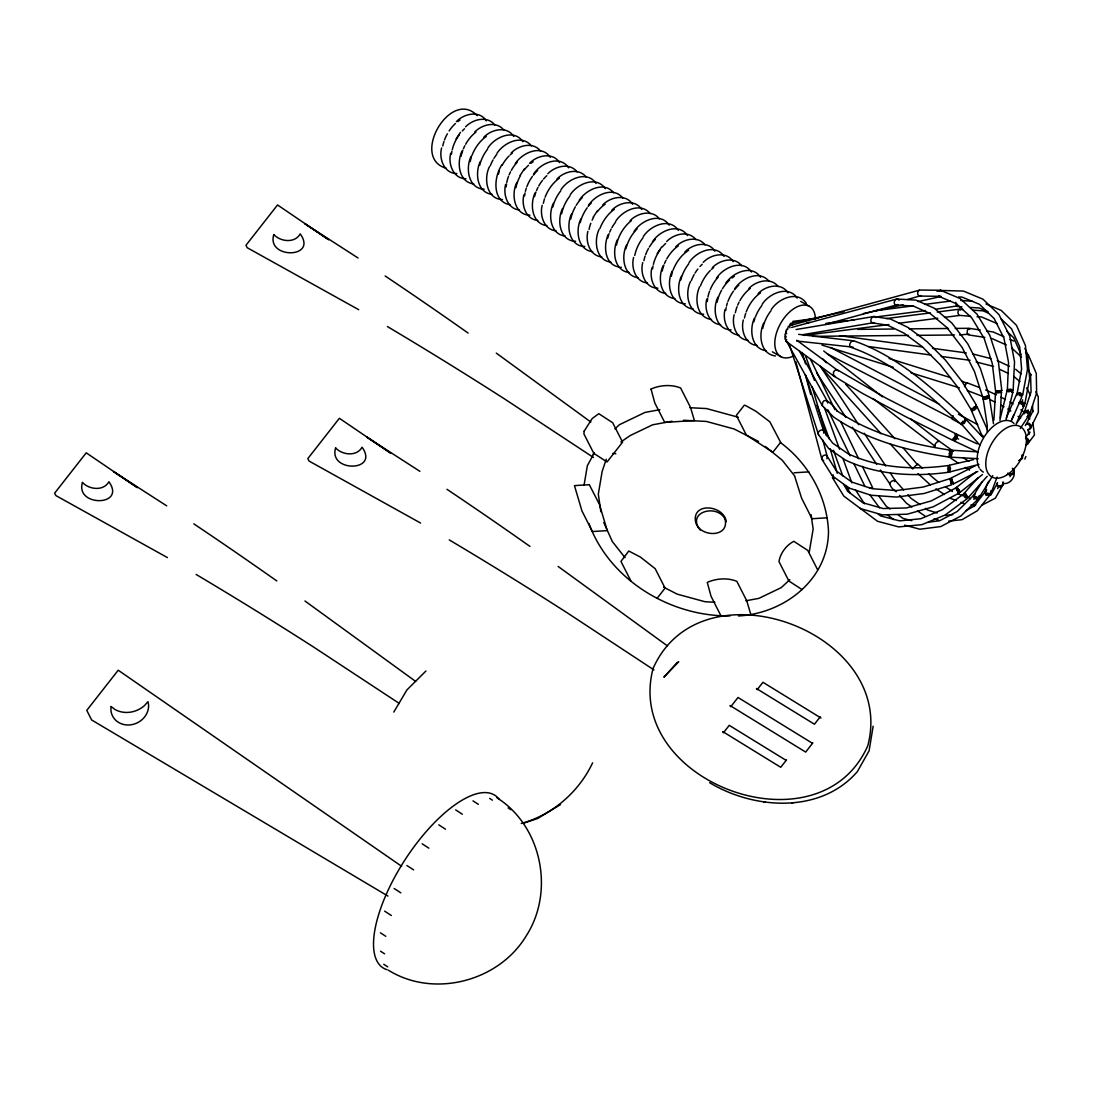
<?xml version="1.0" encoding="UTF-8"?>
<svg xmlns="http://www.w3.org/2000/svg" width="1093" height="1093" viewBox="0 0 1093 1093"><rect width="100%" height="100%" fill="white"/><g stroke="black" fill="none" stroke-linecap="round" stroke-linejoin="round"><path stroke-width="1.5" d="M987.157 431.844L987.252 425.3L983.222 399.369L986.829 397.442L989.397 397.36L993.482 423.674M902.927 447.584L917.614 464.839M936.961 291.257L940.8 290.437L963.398 291.066L982.949 299.168L998.947 314.593L1009.741 336.084L1014.536 361.687L1013.143 390.529L1007.377 389.846L1008.538 362.398L1003.989 338.311L994.206 318.637L979.437 304.291L961.895 297.036L958.657 296.968M993.879 420.122L995.518 392.619L1001.379 392.305L999.999 420.436M998.606 392.496L998.701 390.898M441.613 147.951C438.676 158.567 444.127 173.596 456.792 173.527M450.753 153.157C447.816 163.772 453.267 178.815 465.932 178.733M505.608 184.43C502.93 194.691 507.494 208.9 519.503 210.006M523.889 194.855C521.211 205.115 525.788 219.324 537.783 220.431M542.183 205.293C539.505 215.54 544.068 229.749 556.064 230.855M587.884 231.347C585.206 241.608 589.783 255.803 601.778 256.923M633.598 257.415C630.921 267.676 635.484 281.871 647.493 282.991M642.739 262.621C639.801 273.236 645.253 288.279 657.918 288.197M651.879 267.84C649.201 278.1 653.764 292.296 665.774 293.416M706.734 299.113C704.056 309.374 708.619 323.569 720.629 324.689M725.014 309.538C722.336 319.798 726.913 333.993 738.909 335.114M734.154 314.757C731.49 325.004 736.054 339.213 748.049 340.319M743.308 319.962C740.63 330.223 745.194 344.418 757.189 345.538M989.397 480.879C985.107 484.636 982.908 499.214 991.351 492.26L997.144 477.067M991.351 492.26L990.914 490.566M955.774 302.31L956.73 306.341L961.977 306.846M961.171 423.742L979.724 445.056M873.143 726.176L869.113 750.782L857.363 771.603C820.665 813.998 754.266 809.585 709.644 782.697M1002.896 483.338C1010.588 485.333 1017.665 474.171 1012.61 468.87M952.577 438.921C952.823 442.761 957.29 435.656 956.047 433.894L885.74 397.961L837.443 369.885L835.339 370.035L833.494 371.989L833.563 375.883L861.967 393.097L905.373 416.529L952.713 440.301M989.397 397.36L986.596 399.041L983.222 399.369M949.243 454.401L949.612 452.611M953.369 483.939L951.265 477.996L953.246 484.008L977.784 471.479M584.058 485.196L587.351 465.7L594.346 452.857L593.116 454.278M809.312 551.746L813.151 529.012L811.061 514.653M981.992 481.972L974.164 494.582L974.942 496.509L976.91 497.602L979.492 497.055L992.813 475.619M979.492 497.055L979.164 495.607M784.938 336.316L785.075 338.734L786.741 339.855M1025.862 456.56L1024.838 459.115M977.825 477.928L964.327 493.134L967.264 496.714L968.781 497.014L987.157 476.329M982.566 437.104L971.335 410.258L972.702 408.317M973.398 407.785C980.12 403.235 975.079 412.348 971.335 410.258M823.671 433.129C825.024 426.776 815.405 431.161 818.944 435.328L828.74 448.595L845.476 460.098C877.406 475.113 913.721 476.999 948.246 472.299L948 465.563C914.404 470.127 879.045 468.296 847.977 453.677L832.661 443.116L823.179 430.287M1017.064 393.89L1021.6 369.092L1019.701 346.823L1011.503 328.774L1001.229 318.992M1020.438 395.939L1022.665 394.928L1027.488 369.407L1025.439 345.497L1016.476 325.345L1001.256 310.453L985.954 303.991M1022.638 399.819L1021.409 404.519M1022.611 404.902L1024.838 403.891L1029.661 378.369L1027.611 354.46L1024.933 348.421M1028.855 434.467L1029.879 432.036L1026.122 436.735M833.126 474.813L832.538 477.805L843.823 496.126L860.533 508.587L882.338 514.885L907.204 514.188L933.121 506.851L958.834 493.203L955.842 487.929L931.14 500.936L906.562 507.944L883.171 508.559L862.842 502.739L847.485 491.085M1010.069 476.726L1010.724 473.57M1028.212 369.366L1030.849 375.282L1030.549 373.956L1031.054 391.909L1024.469 411.678L1024.633 413.605M1028.253 415.531C1032.639 413.66 1025.89 407.675 1024.168 412.061L1016.135 424.084L1024.1 405.558L1022.16 403.385L1019.1 402.907M1000.423 417.676L1007.022 390.911L1011.599 391.362L1012.869 392.155L1006.134 419.466M1009.946 391.526L1010.328 389.969M461.943 151.189C456.56 162.529 458.636 182.176 473.788 183.952M471.083 156.408C465.304 167.994 468.269 188.816 484.213 189.157M480.223 161.614C474.84 172.954 476.917 192.6 492.069 194.376M489.377 166.833C483.584 178.419 486.549 199.24 502.493 199.582M516.798 182.463C511.005 194.048 513.97 214.884 529.927 215.225M535.078 192.887C529.695 204.227 531.772 223.874 546.924 225.65M553.359 203.312C547.976 214.652 550.052 234.298 565.204 236.074M562.512 208.531C556.72 220.117 559.684 240.938 575.628 241.293M571.653 213.736C565.86 225.322 568.825 246.157 584.782 246.499M580.793 218.955C575.396 230.295 577.487 249.928 592.638 251.704M599.073 229.38C593.69 240.72 595.767 260.353 610.919 262.129M608.214 234.599C603.336 245.365 604.347 264.205 618.501 266.911M617.354 239.804C611.971 251.144 614.047 270.777 629.199 272.553M626.508 245.023C621.111 256.363 623.188 275.996 638.353 277.772M663.068 265.872C657.685 277.212 659.762 296.845 674.914 298.621M672.209 271.078C666.429 282.663 669.394 303.485 685.338 303.84M681.349 276.297C675.966 287.637 678.043 307.27 693.194 309.046M690.503 281.502C684.71 293.088 687.675 313.91 703.619 314.265M699.643 286.721C694.246 298.061 696.323 317.694 711.488 319.47M717.923 297.146C712.13 308.732 715.095 329.553 731.053 329.895M754.484 317.995C749.101 329.335 751.178 348.968 766.33 350.744M763.638 323.2C758.241 334.54 760.318 354.187 775.484 355.963M997.567 482.928C994.179 488.393 1004.932 488.093 1002.896 482.751M997.226 482.928C995.668 488.038 1004.904 486.057 1002.991 481.794M1011.271 421.174L1021.832 396.937C1022.556 394.505 1015.725 392.127 1016.873 395.393M791.619 327.449L896.847 299.031L915.907 300.097L934.255 308.226L951.866 323.05L967.715 343.735L980.353 368.409L989.138 395.68L983.017 398.057L983.741 397.456M955.842 487.929L958.793 493.339M938.45 441.64L938.504 440.643L910.483 418.742M1016.996 393.439L1019.96 392.565L1022.665 394.928M1019.168 402.415L1022.133 401.527L1024.838 403.891M1027.037 413.045L1028.076 409.93M1029.592 414.411L1036.629 393.029L1036.273 373.41L1028.349 354.965L1025.576 352.26M606.246 459.21L602.147 471.438L598.308 494.173L600.863 511.729M964.504 386.621L966.759 382.673L979.355 387.509M953.67 438.594L953.957 437.746M1014.017 472.012C1013.662 474.676 1009.208 476.739 1008.088 473.57M912.833 468.569L917.628 463.883L922.492 468.323M1006.298 417.936L1016.64 394.177M1019.236 395.557L1019.837 394.19M1011.694 419.48L1013.635 415.026M826.868 458.746L827.264 456.587L822.906 440.26M1025.33 425.546C1027.707 420.231 1033.117 429.043 1028.076 430.096M1028.171 429.33C1033.746 429.617 1029.879 419.78 1026.218 424.316L1033.158 410.517L1032.653 412.034L1032.625 405.845M501.824 164.947C493.626 176.888 491.918 201.959 510.363 204.801M986.405 490.743C981.227 494.2 991.788 498.066 990.805 492.301M985.421 491.304L986.719 489.896M953.055 415.668L952.085 419.056L959.504 423.046M1030.59 428.183L1038.35 412.184L1038.241 396.691L1035.781 391.827M961.403 423.087L961.799 422.363M847.799 487.068L847.417 488.694L850.327 493.189M990.927 494.992L997.158 483.639M997.622 488.639L999.221 485.729M1002.868 484.923L995.34 498.176L982.238 505.021M1024.168 412.061L1023.854 413.755M1020.234 428.47L1028.718 415.723L1027.639 412.594L1024.592 411.733M393.794 712.076L406.91 689.943L425.915 671.034M592.611 762.846C578.839 792.001 552.471 814.982 521.265 823.466M949.216 451.026C951.661 448.444 950.445 456.437 948.546 457.011C908.324 450.917 867.391 440.424 833.549 416.966L822.373 405.749L786.864 341.877L788.449 343.106M894.593 481.617L895.071 480.264L890.412 473.132M456.109 138.879L460.467 132.349M520.104 175.372L524.462 168.828M593.239 217.07L597.598 210.539M657.235 253.562L661.593 247.018M971.226 408.413C970.543 410.927 976.636 406.951 976.459 405.243L962.25 381.771L945.404 360.089L927.069 341.685L908.146 327.504L890.481 319.033L873.717 316.533L796.059 329.526M969.081 334.13L959.599 334.936M1025.658 445.07C1029.483 444.687 1029.92 437.419 1025.562 438.197M974.259 494.91C970.611 497.739 980.107 501.851 978.413 496.823M950.254 451.108L951.347 450.207L977.607 451.86M974.164 494.582L975.393 493.858M954.831 436.093L955.35 435.397M958.288 305.739L935.608 309.278M985.353 491.631L973.808 506.51L974.915 505.553L966.198 510.65M985.995 495.443L987.963 492.902M990.572 494.173L977.388 510.704L962.059 519.681L948.669 521.129M736.532 415.135L744.292 405.23L745.235 405.353L755.932 411.282L769.868 421.83L780.621 442.337L772.86 452.256L746.382 435.069L736.477 415.641M657.317 598.035L665.077 588.116L655.185 568.688L640.389 557.061L628.748 551.009L620.947 561.419L630.839 580.848M786.523 759.895L780.73 767.286L722.692 731.559L723.457 732.734L729.236 725.342L785.826 760.168M820.228 716.83L814.449 724.222L756.411 688.508L757.162 689.669L762.941 682.292L820.98 718.005M812.891 742.857L805.664 752.08L730.028 705.545L730.78 706.706L738.021 697.484L812.222 743.144M1027.721 443.867L1034.484 434.918L1032.844 422.718M939.393 291.298L940.281 290.533M1007.336 389.627L1010.615 389.149L1013.32 390.324M788.354 326.22L787.493 329.649M965.515 496.249L966.554 495.074M487.888 147.979C494.801 137.049 514.106 128.359 522.919 141.748M497.028 153.198C503.969 142.705 521.73 133.961 531.403 145.847M515.309 163.622C522.235 152.678 541.541 144.003 550.353 157.378M533.603 174.047C540.516 163.103 559.821 154.427 568.633 167.803M561.023 189.69C567.936 178.746 587.255 170.057 596.068 183.446M570.163 194.896C577.077 183.952 596.395 175.276 605.208 188.652M579.304 200.115C586.258 189.622 604.005 180.878 613.692 192.764M588.458 205.32C595.398 194.827 613.146 186.083 622.832 197.97M615.878 220.964C622.819 210.471 640.566 201.727 650.253 213.613M634.159 231.388C641.072 220.444 660.391 211.769 669.203 225.144M643.299 236.594C650.212 225.664 669.531 216.974 678.343 230.35M652.439 241.813C659.366 230.869 678.671 222.193 687.483 235.569M689.014 262.662C695.927 251.718 715.232 243.042 724.044 256.418M716.434 278.291C723.361 267.361 742.666 258.672 751.478 272.061M725.588 283.511C732.501 272.567 751.806 263.891 760.619 277.267M734.728 288.716C741.669 278.223 759.416 269.493 769.103 281.366M762.149 304.36C769.062 293.416 788.381 284.74 797.193 298.116M771.289 309.579C778.202 298.635 797.521 289.946 806.333 303.335M787.028 328.966L785.853 331.015L786.618 333.816M786.373 331.644L784.911 334.677L786.263 337.081M973.822 495.184L957.126 511.551L939.638 520.76L928.435 522.14M973.795 499.269L976.076 497.028M978.317 498.886L960.829 516.033L940.772 526.553L919.896 529.217L904.608 525.159M614.935 428.866L619.471 424.671L645.02 412.416L659.871 409.67M789.815 579.7L781.208 587.651L758.843 598.377L745.863 600.781M973.617 459.593L949.23 465.276L949.052 471.22L949.831 471.93L979 464.375M949.831 471.93L950.5 468.228L949.23 465.276M1024.004 405.899L1022.706 406.295M956.184 303.622L971.704 317.817L984.124 338.352L992.28 363.409L995.6 391.308L1001.803 390.488L998.346 361.51L989.875 335.469L976.964 314.142L960.173 298.567L940.663 290.314M1001.803 390.488L995.6 391.308M954.94 434.399L956.047 433.894M952.659 418.728L827.428 353.954M849.343 488.147L870.998 495.238L896.465 497.069L924.104 493.489L951.689 484.8L950.063 478.611L951.252 483.707M982.457 474.567L960.269 492.164L956.881 487.109L976.076 471.889M957.318 490.634L958.575 489.637M1028.445 416.187L1026.873 416.679M1012.869 392.155L1011.858 392.36M456.409 121.61C463.938 113.576 479.663 110.051 486.358 120.886M465.55 126.829C472.941 119.178 487.41 115.421 494.842 124.998M474.69 132.034C482.081 124.397 496.55 120.626 503.982 130.204M483.83 137.253C491.358 129.22 507.097 125.695 513.778 136.529M511.264 152.883C518.656 145.246 533.124 141.475 540.543 151.053M529.545 163.308C537.073 155.274 552.798 151.749 559.493 162.597M547.825 173.732C555.217 166.095 569.685 162.324 577.118 171.902M556.979 178.951C564.357 171.3 578.839 167.543 586.258 177.121M602.68 205.006C610.208 196.972 625.934 193.461 632.628 204.295M611.82 210.225C619.348 202.191 635.088 198.666 641.769 209.501M630.115 220.649C637.492 213.012 651.974 209.241 659.393 218.819M666.675 241.498C674.067 233.861 688.535 230.09 695.968 239.668M675.816 246.717C683.207 239.066 697.676 235.309 705.108 244.887M684.956 251.923C692.484 243.889 708.223 240.364 714.904 251.199M703.25 262.347C710.778 254.314 726.503 250.789 733.198 261.637M712.39 267.566C719.781 259.915 734.25 256.158 741.669 265.736M748.951 288.415C756.342 280.764 770.811 277.007 778.243 286.585M758.105 293.621C765.633 285.587 781.358 282.076 788.039 292.91M963.712 493.913C963.944 501.181 971.527 496.919 963.712 493.913L942.508 509.625L920.839 518.724L899.799 520.883L880.726 515.978L878.021 513.956M818.343 318.09L792.971 321.369L792.042 325.031M967.319 498.586L945.103 515.035L921.891 524.667L898.692 526.908L877.542 521.293L860.027 508.204M955.883 434.85L957.195 434.44L977.169 443.867M620.865 441.996L630.251 435.533L652.617 424.808L672.099 421.201M964.327 493.134L965.857 493.435M962.933 309.387L958.424 309.906L957.878 312.899L958.903 315.303L970.598 316.287M898.036 304.523L826.226 324.197M935.075 446.217L872.965 398.508M940.076 290.26L919.937 290.041C916.959 290.451 916.767 295.971 919.964 296.08L939.188 296.299M907.409 299.523L921.139 295.575M560.504 804.585L537.674 818.493L523.205 823.316M869.427 488.12L872.72 487.833L862.35 466.397M951.265 477.996L975.257 465.755M950.869 481.712L952.263 481.002M985.053 396.827L986.637 396.212M853.005 347.137L796.701 341.03M873.717 316.533C870.943 317.011 869.359 322.121 872.665 322.913L887.639 325.222L904.266 333.297L922.232 346.672L940.322 364.816L956.935 386.198L970.939 409.342M802.795 334.677L874.099 322.599M1019.209 460.454L1021.805 458.309L1022.119 454.92M896.847 299.031C894.06 299.468 892.995 304.373 896.055 305.166L913.174 305.999L930.28 313.623L946.989 327.64L962.168 347.506L974.464 371.524L983.017 398.057M950.063 478.611L923.216 487.054L896.547 490.525L872.296 488.735L851.898 482.122L836.596 471.192L827.018 455.972C825.01 453.212 820.529 456.833 822.059 459.579L832.06 475.51M964.873 419.452L966.116 419.521L981.61 436.052M987.403 395.953L989.138 395.68M1001.68 392.36L995.573 392.66M790.526 325.427L919.336 290.192M948.123 468.938L949.53 468.61M843.892 311.71L790.717 323.391L789.652 324.758L789.87 327.777M806.361 323.022L809.681 322.298M863.402 313.568L903.187 304.824M918.106 301.559L941.319 296.449M949.27 456C950.978 459.306 953.479 451.423 951.347 450.207M975.721 405.284L976.459 405.243M738.403 615.96C784.077 613.556 828.111 579.864 828.494 531.499C827.087 496.482 808.451 463.309 780.443 442.569M1025.685 444.892L1027.393 443.498L1027.912 440.903L1025.658 438.334M874.14 310.904L913.024 305.89M924.869 304.373L950.227 301.108M825.939 323.405L847.867 320.577M851.242 320.153L854.617 319.716M878.239 316.669L925.484 310.576M886.45 318.569L930.416 312.899M937.179 312.024L959.162 309.196M804.489 335.414L888.855 324.553M898.979 323.241L937.78 318.241M944.53 317.366L959.312 315.467M941.169 356.427L970.092 360.307M952.795 514.639L945.144 515.445M964.586 418.4C966.267 419.63 962.346 424.057 960.378 423.783C927.82 393.658 893.514 362.056 850.887 347.328C849.37 346.522 849.521 344.432 850.217 343.106C850.941 341.726 852.54 340.388 854.166 340.989C897.38 355.935 932.179 387.974 965.174 418.523M835.462 376.402L834.109 376.279L786.045 341.289L785.389 339.103M872.665 322.913L873.375 322.859M794.078 472.791L808.929 471.862M826.841 517.809L811.99 518.738L801.565 498.066L794.939 477.054M978.221 458.718L949.967 457.12M1019.018 460.659L1022.42 458.514L1022.652 455.098M857.964 329.362L893.814 329.02M909.171 328.87L948.437 328.487M955.268 328.419L968.917 328.296L980.243 330.018M813.083 336.343L908.488 335.428M917 335.346L954.49 334.991M620.059 267.348L621.343 267.348M970.967 504.857L975.803 504.925M763.939 802.262L765.346 802.317M792.07 803.15L792.808 803.191M689.779 407.703L706.515 408.563L738.267 417.225M683.494 420.259L706.42 421.447L734.195 429.016L758.515 441.449M714.863 602.257L705.04 601.737L677.264 594.168L663.588 587.173M730.056 615.919C670.665 616.712 609.689 580.342 588.949 523.506M960.761 300.425L972.51 301.285M970.024 307.434L979.246 307.966L987.963 311.642M973.002 310.125L983.072 310.849L988.127 312.967M977.033 316.751L981.418 316.929L997.39 323.678M949.325 453.554L950.65 453.663M612.804 453.458L615.824 453.691M798.6 334.362L853.51 340.825M839.725 335.688L922.451 346.946M932.575 348.325L966.335 352.93M822.168 336.767L825.543 337.218M868.689 346.563L931.058 355.061M834.191 478.556L832.538 477.805M986.719 330.988L993.195 331.971L1003.948 336.74M984.889 337.395L968.111 334.854C965.993 333.734 967.865 325.96 969.655 329.485M890.289 484.568L880.371 470.031M950.118 450.111C910.442 444.1 870.083 433.757 836.705 410.626L837.17 410.968C834.751 406.924 822.264 393.084 822.373 405.749M948.246 472.299L947.74 471.534M940.8 290.437L942.193 291.353M953.492 440.028C955.214 442.583 958.602 436.298 957.195 434.44M823.671 460.577L822.059 459.579M848.66 489.527L847.676 489.09M973.016 354.023L990.845 358.6M976.158 361.961L993.564 366.415M874.427 316.492L876.026 317.598M911.726 520.651L902.914 518.355L897.777 514.584M446.368 168.308C409.588 158.061 450.822 87.631 477.217 115.68M787.261 341.89L786.045 341.289M1008.989 391.895L1007.022 390.911M937.179 512.986L927.615 510.035L925.457 508.341M934.078 518.765L938.668 520.186M889.087 358.518L950.582 377.645M961.908 381.156L966.963 383.26M822.018 345.101L893.159 367.234M910.934 372.768L959.449 387.851M897.517 299.017L899.074 300.179M924.883 515.923L917.451 510.909M958.356 494.05L962.878 495.744M967.401 497.452L970.406 498.586M950.118 498.244L956.307 500.567M960.952 502.315L964.053 503.477M985.654 389.928L996.42 394.86M967.401 390.556L986.077 397.729M959.572 309.141L960.351 309.688M938.6 296.244L956.662 303.854M1010.096 339.445L1013.635 341.057M991.597 338.42L1006.38 344.951M978.139 452.188L953.847 440.834M954.38 437.091L958.602 439.085M997.24 360.567L1009.495 366.374M999.535 369.243L1008.47 373.478M1012.391 468.337C1016.873 470.4 1010.014 477.668 1007.883 473.078M1000.942 397.183L1005.478 399.519M990.6 399.86L995.067 402.156M1001.038 405.216L1004.016 406.746M830.776 347.56L938.914 404.027M958.397 414.247L977.702 424.603M980.257 434.317L983.208 435.97M800.718 301.395L809.285 306.286M772.382 351.823L780.962 356.714M358.736 309.702L247.223 247.728L245.98 245.269L277.54 204.951L328.733 239.763L304.851 223.696L358.053 257.989M420.573 523.041L309.059 461.055L307.816 458.609L339.377 418.291L390.57 453.103L366.688 437.022L419.89 471.329M167.407 557.58L55.893 495.594L54.65 493.148L86.224 452.83L137.404 487.642L113.535 471.575L166.723 505.868M387.96 896.069L91.675 719.986L86.771 710.368L118.222 670.214L401.596 866.257M963.206 457.817L968.945 461.314M957.974 463.022L948.178 456.341M965.228 467.449L969.6 470.099M1015.616 369.27L1021.204 373.929M802.125 589.619L788.886 581.025L778.981 561.597C780.156 553.427 786.454 545.011 793.832 541.336L807.741 550.38L817.632 569.808M496.741 797.63C541.964 826.089 554.916 891.779 526.006 936.236C498.545 981.541 433.661 998.387 388.452 970.229M508.149 807.946L510.827 809.681M489.691 798.423L492.369 800.158M472.996 800.868L478.351 804.339M455.672 809.899L462.366 814.244M438.785 824.846L445.479 829.204M422.158 843.823L428.866 848.168M406.938 865.533L413.632 869.878M394.136 888.5L400.83 892.844M384.64 911.152L391.335 915.497M380.432 932.821L385.788 936.291M380.555 951.211L384.572 953.82M383.739 964.272L387.769 966.868M940.294 296.435L939.406 295.629M938.614 482.355L928.572 473.87M945.541 486.891L952.454 491.44M935.909 488.899L944.434 494.514M593.458 457.475L504.761 399.082A1056.494 226.647 36.5 0 0 387.414 326.561M653.928 669.886L566.584 612.408A1056.494 226.647 36.5 0 0 449.25 539.901M399.396 703.509L313.431 646.947A1056.494 226.647 36.5 0 0 196.098 574.44M920.115 504.611L911.07 498.381L907.873 494.76M911.917 507.029L906.37 503.149L899.539 495.43M590.848 422.048L496.29 353.121M667.454 645.908L558.127 566.447M415.627 681.404L304.961 601M953.465 451.327L938.504 440.643L935.676 443.403L934.406 446.518M832.456 475.974L848.892 487.915M1010.014 401.841L1013.033 404.055M1020.889 409.766L1024.81 412.621M1007.855 408.905L1010.834 411.077M1018.048 416.337L1020.589 418.182M796.729 340.237L838.358 370.855M890.057 508.942L886.478 506.496L878.622 495.826M887.092 514.707L893.842 519.64M823.726 350.962L882.447 396.841M961.212 424.671L964.395 423.264L966.116 419.521M765.25 446.45L782.178 460.167L794.871 476.234M956.881 487.109L960.269 492.164M1013.744 376.361L1019.947 381.635M917.97 473.597L930.403 484.964M1011.585 347.834L1021.518 357.165M1006.913 331.398L1013.676 337.751L1021.245 354.815M962.783 421.147L963.657 422.103M1019.906 403.768L1019.236 402.852M822.838 358.914L826.267 362.712M845.722 384.244L894.921 438.717M820.98 367.221L881.081 433.743M890.153 443.785L912.833 468.897M903.61 489.924L895.071 480.264C886.901 481.125 889.716 487.56 896.274 491.727M1027.816 416.406L1029.825 418.933M725.246 519.448C717.459 503.245 685.776 511.825 700.189 530.05M625.046 557.662L612.353 541.582L603.773 522.509M870.042 494.965L879.523 507.835M820.351 366.292L858.647 424.699M864.249 433.252L885.74 466.014M816.758 373.027L845.763 417.253M852.308 427.24L876.627 464.334M827.1 400.912L827.715 403.057M855.436 489.801L864.508 503.846M843.577 484.349L847.895 491.467M799.461 351.099L827.483 401.5M1026.573 387.851L1030.494 395.188M720.929 615.742L711.037 596.313L707.267 582.405C716.079 578.388 727.897 577.569 736.86 581.367L746.751 600.795L750.631 613.883M810.473 359.187L834.929 409.725M840.859 421.98L858.647 458.732M827.838 409.779L850.122 455.822M853.824 463.487L864.973 486.508M726.258 521.675C724.085 505.13 692.074 501.701 695.517 521.621C698.673 537.059 728.949 538.48 725.219 519.762M977.197 406.869L987.225 429.248M973.699 407.293L974.273 408.563M805.705 356.414L814.463 380.405M824.382 407.593L839.547 449.196M843.045 458.787L851.802 482.778M817.004 405.298L829.286 438.976M833.385 450.193L842.744 475.865M846.255 485.483L847.417 488.694M823.794 431.544L805.432 374.831L810.678 394.518M789.378 344.65L818.548 434.782M802.235 352.506L805.555 363.928M812.181 386.772L826.404 435.724M830.188 448.772L837.293 473.255M795.882 361.838L821.813 458.964M986.077 396.868L986.31 398.358M1028.144 429.535L1028.704 433.88M671.334 276.283A25.713 14.756 -60.3 0 1 672.537 271.706M673.083 270.176A25.713 14.756 -60.3 0 1 688.604 250.365M680.802 279.999A25.713 14.756 -60.3 0 1 688.74 263.796M717.049 302.351A25.713 14.756 -60.3 0 1 721.612 290.205M722.459 288.757A25.713 14.756 -60.3 0 1 729.646 279.945M731.955 278.018A25.713 14.756 -60.3 0 1 734.305 276.42M625.961 248.726A25.713 14.756 -60.3 0 1 637.096 228.888M461.068 156.395A25.713 14.756 -60.3 0 1 462.817 150.287M463.418 148.757A25.713 14.756 -60.3 0 1 464.839 145.724M465.632 144.249A25.713 14.756 -60.3 0 1 475.974 132.062M580.246 222.658A25.713 14.756 -60.3 0 1 587.187 207.766M588.184 206.454A25.713 14.756 -60.3 0 1 591.395 202.82M599.948 228.478A25.713 14.756 -60.3 0 1 614.28 209.405M762.764 328.419A25.713 14.756 -60.3 0 1 771.016 310.699M662.194 271.078A25.713 14.756 -60.3 0 1 663.943 264.971M664.544 263.44A25.713 14.756 -60.3 0 1 665.965 260.394M666.757 258.932A25.713 14.756 -60.3 0 1 678.275 245.898M700.504 285.82A25.713 14.756 -60.3 0 1 710.231 270.586M711.352 269.52A25.713 14.756 -60.3 0 1 713.674 267.594M561.638 213.736A25.713 14.756 -60.3 0 1 569.89 196.03M524.64 195.838A25.713 14.756 -60.3 0 1 525.064 192.887M525.391 191.384A25.713 14.756 -60.3 0 1 526.266 188.31M526.812 186.78A25.713 14.756 -60.3 0 1 532.332 176.492M533.329 175.181A25.713 14.756 -60.3 0 1 537.66 170.481M707.376 301.518A25.713 14.756 -60.3 0 1 707.663 298.621M707.909 297.146A25.713 14.756 -60.3 0 1 709.658 291.025M710.259 289.508A25.713 14.756 -60.3 0 1 718.279 276.953M652.63 268.81A25.713 14.756 -60.3 0 1 653.054 265.859M653.382 264.356A25.713 14.756 -60.3 0 1 660.322 249.477M662.344 246.895A25.713 14.756 -60.3 0 1 665.651 243.452M725.766 310.521A25.713 14.756 -60.3 0 1 726.189 307.57M726.517 306.054A25.713 14.756 -60.3 0 1 727.391 302.98M727.938 301.449A25.713 14.756 -60.3 0 1 733.458 291.175M734.455 289.85A25.713 14.756 -60.3 0 1 738.786 285.15M616.493 245.01A25.713 14.756 -60.3 0 1 631.385 220.677M691.363 280.6A25.713 14.756 -60.3 0 1 694.178 274.562M695.025 273.113A25.713 14.756 -60.3 0 1 697.88 269.001M699.985 266.528A25.713 14.756 -60.3 0 1 702.212 264.301M634.773 255.434A25.713 14.756 -60.3 0 1 643.026 237.727M515.923 187.682A25.713 14.756 -60.3 0 1 520.487 175.522M524.189 169.962A25.713 14.756 -60.3 0 1 528.52 165.262M530.829 163.335A25.713 14.756 -60.3 0 1 533.179 161.75M506.25 186.848A25.713 14.756 -60.3 0 1 506.537 183.952M506.783 182.463A25.713 14.756 -60.3 0 1 508.518 176.356M509.133 174.825A25.713 14.756 -60.3 0 1 510.554 171.792M511.346 170.317A25.713 14.756 -60.3 0 1 517.153 162.27M498.367 174.211A25.713 14.756 -60.3 0 1 499.378 171.136M502.206 165.098A25.713 14.756 -60.3 0 1 509.106 155.916M510.226 154.837A25.713 14.756 -60.3 0 1 512.549 152.911M570.778 218.955A25.713 14.756 -60.3 0 1 575.342 206.796M576.189 205.361A25.713 14.756 -60.3 0 1 582.241 197.614M735.329 312.776A25.713 14.756 -60.3 0 1 737.078 306.668M737.679 305.138A25.713 14.756 -60.3 0 1 739.1 302.105M739.893 300.63A25.713 14.756 -60.3 0 1 750.235 288.443M543.358 203.312A25.713 14.756 -60.3 0 1 544.56 198.735M545.093 197.205A25.713 14.756 -60.3 0 1 559.438 178.132M643.914 260.653A25.713 14.756 -60.3 0 1 645.116 256.076M645.662 254.546A25.713 14.756 -60.3 0 1 648.477 248.507M649.324 247.059A25.713 14.756 -60.3 0 1 655.39 239.312M470.209 161.614A25.713 14.756 -60.3 0 1 471.411 157.037M471.957 155.507A25.713 14.756 -60.3 0 1 486.303 136.434M479.677 165.316A25.713 14.756 -60.3 0 1 487.615 149.113M983.372 472.121A28.924 16.6 -60.3 0 1 980.079 469.198M979.232 467.886A28.924 16.6 -60.3 0 1 987.116 432.705A28.924 16.6 -60.3 0 1 1014.017 423.456M794.092 355.69A28.924 16.6 -60.3 0 1 774.8 342.669A28.924 16.6 -60.3 0 1 795.267 307.789A28.924 16.6 -60.3 0 1 815.446 319.293M534.532 196.603A25.713 14.756 -60.3 0 1 535.953 191.985M536.554 190.469A25.713 14.756 -60.3 0 1 537.975 187.422M538.767 185.947A25.713 14.756 -60.3 0 1 542.47 180.386M543.494 179.129A25.713 14.756 -60.3 0 1 546.801 175.686M753.951 321.697A25.713 14.756 -60.3 0 1 754.826 318.623M755.359 317.093A25.713 14.756 -60.3 0 1 761.876 305.493M451.505 154.14A25.713 14.756 -60.3 0 1 451.928 151.189M452.256 149.686A25.713 14.756 -60.3 0 1 459.197 134.794M462.298 130.996A25.713 14.756 -60.3 0 1 464.525 128.783M490.238 165.931A25.713 14.756 -60.3 0 1 493.052 159.892M493.899 158.444A25.713 14.756 -60.3 0 1 496.755 154.332M607.667 238.301A25.713 14.756 -60.3 0 1 609.088 233.697M609.689 232.167A25.713 14.756 -60.3 0 1 611.11 229.12M611.902 227.645A25.713 14.756 -60.3 0 1 615.605 222.098M589.059 229.38A25.713 14.756 -60.3 0 1 590.807 223.273M592.092 220.212A25.713 14.756 -60.3 0 1 593.622 217.22M597.324 211.659A25.713 14.756 -60.3 0 1 605.139 204.2M442.788 145.97A25.713 14.756 -60.3 0 1 443.99 141.393M444.537 139.863A25.713 14.756 -60.3 0 1 447.351 133.824M449.1 130.955A25.713 14.756 -60.3 0 1 455.385 123.564M457.694 121.637A25.713 14.756 -60.3 0 1 460.044 120.052M744.483 317.995A25.713 14.756 -60.3 0 1 745.686 313.404M746.218 311.874A25.713 14.756 -60.3 0 1 760.564 292.815M552.812 207.028A25.713 14.756 -60.3 0 1 560.75 190.81M193.816 523.848A1055.66 202.328 39.6 0 1 276.802 580.957M385.146 275.983A1055.66 202.328 39.6 0 1 468.132 333.078M387.154 969.737A102.824 40.304 -57 0 1 406.104 858.128A102.824 40.304 -57 0 1 499.296 799.489M446.969 489.309A1055.66 202.328 39.6 0 1 529.968 546.418M111.144 706.584L110.885 709.794A19.278 17.297 -27 0 0 130.764 724.823A19.278 17.297 -27 0 0 148.593 704.766L147.965 701.679L144.481 705.6A24.702 22.161 -27 0 1 115.066 709.548L111.144 706.584M651.032 389.067L654.803 402.962L664.708 422.39L694.397 420.532L690.53 407.443L680.625 388.015C671.662 384.217 659.858 385.037 651.032 389.067M653.095 668.41C623.147 782.11 819.449 854.794 867.774 745.795C897.722 632.096 701.419 559.411 653.095 668.41M584.181 431.107L583.922 433.948L593.827 453.376L607.066 461.97L622.573 442.146L612.681 422.718L598.773 413.687L592.187 418.551L584.181 431.107M82.453 482.464C74.911 507.015 126.651 506.633 108.904 481.74C103.603 491.344 89.134 489.678 82.453 482.464M273.783 234.585C266.227 259.15 317.981 258.768 300.233 233.861C294.932 243.466 280.464 241.799 273.783 234.585M335.619 447.925C328.064 472.477 379.817 472.094 362.07 447.201C356.769 456.792 342.3 455.139 335.619 447.925M676.786 662.932L663.888 677.182L678.726 661.798L676.786 662.932M589.291 484.677L574.453 485.62L581.941 510.896L592.365 531.553L607.216 530.624L599.47 504.447L589.291 484.677M1006.393 475.236A28.924 16.6 -60.3 0 0 1023.554 429.494A28.924 16.6 -60.3 0 0 988.345 450.644A28.924 16.6 -60.3 0 0 1006.393 475.236"/></g></svg>
